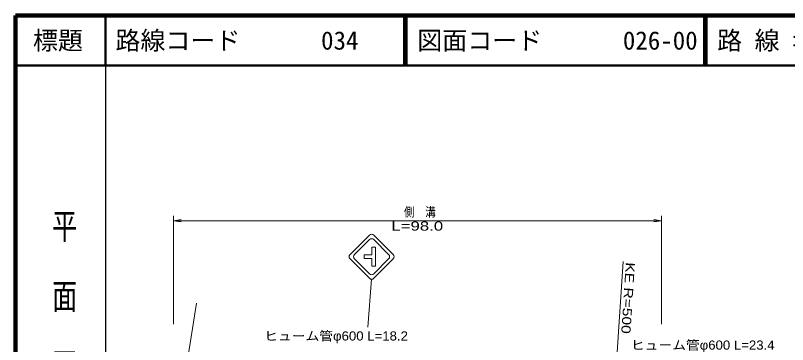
# Model space of a CAD drawing. Units: millimetres, scale not verified. Extents: x 40000 to 680000, y 20000 to 380000.
# Drawn here: x 40000 to 194466, y 314231 to 380000 of the extents above; entities that cross this region are included whole.
import ezdxf
from ezdxf.enums import TextEntityAlignment as Align

# ---------------------------------------------------------------- set-up
doc = ezdxf.new("R2010")
doc.units = ezdxf.units.MM
doc.header["$LTSCALE"] = 1000
for name, color, linetype, lineweight in [('M-BMK-OTRS', 5, 'Continuous', 13), ('M-STR-HTXT', 7, 'Continuous', 13), ('M-STR-STRC', 7, 'Continuous', 13), ('M-TTL', 2, 'Continuous', 140), ('M-TTL-BAND', 7, 'Continuous', 25), ('M-TTL-LINE', 7, 'Continuous', 50)]:
    doc.layers.add(name, color=color, linetype=linetype, lineweight=lineweight)
doc.layers.add('M-TTL-TXT', color=7, linetype='Continuous')
doc.styles.add('@ＭＳ ゴシック', font='')
doc.styles.add('ＭＳ ゴシック', font='')
doc.styles.add('ＭＳ Ｐゴシック', font='')
doc.styles.get('@ＭＳ ゴシック').set_extended_font_data('@MS Gothic')
doc.styles.get('ＭＳ ゴシック').set_extended_font_data('MS Gothic')
doc.styles.get('ＭＳ Ｐゴシック').set_extended_font_data('MS PGothic')

# ---------------------------------------------------------------- blocks, each defined once
blk = doc.blocks.new('open_arrow')
at = {"color": 0, "linetype": 'Continuous', "lineweight": -2}
blk.add_lwpolyline([(7.5, 1.25), (0, 0), (7.5, -1.25)], dxfattribs=at)

msp = doc.modelspace()

# ---------------------------------------------------------------- linework, layer by layer
at = {"layer": 'M-BMK-OTRS'}
msp.add_line((70343, 286108), (76241, 322468), dxfattribs=at)
at = {"layer": 'M-STR-HTXT'}
for p, q in [((71648, 318289), (71648, 339974)), ((169219, 318289), (169219, 339974)), ((71648, 338974), (169219, 338974)), ((157913, 274069), (161573, 330860))]:
    msp.add_line(p, q, dxfattribs=at)
at = {"layer": 'M-STR-STRC'}
for p, q in [((110798, 336087), (106933, 332222)), ((110798, 335196), (107824, 332222)), ((111689, 336087), (115554, 332222)), ((114663, 332222), (111689, 335196)), ((111323, 332129), (111323, 333666)), ((112029, 333666), (111323, 333666)), ((112029, 333666), (112029, 329886)), ((109786, 332129), (111323, 332129)), ((109786, 331423), (109786, 332129)), ((106933, 331331), (110798, 327467)), ((110798, 328358), (107824, 331331)), ((109786, 331423), (111323, 331423)), ((111323, 331423), (111323, 329886)), ((115554, 331331), (111689, 327467)), ((114663, 331331), (111689, 328358)), ((112029, 329886), (111323, 329886)), ((111205, 327283), (110499, 317703))]:
    msp.add_line(p, q, dxfattribs=at)
for centre, start, end in [((111244, 335642), 45, 135), ((111244, 334751), 45, 135.00015), ((107379, 331777), 135, 225), ((108270, 331777), 135.00016, 224.99989), ((114217, 331777), 314.99995, 45), ((115108, 331777), 315, 45), ((111244, 328803), 224.99989, 314.99995), ((111244, 327912), 225, 315)]:
    msp.add_arc(centre, 630, start, end, dxfattribs=at)
at = {"layer": 'M-TTL'}
for p, q in [((40000, 380000), (40000, 20000)), ((680000, 380000), (40000, 380000))]:
    msp.add_line(p, q, dxfattribs=at)
at = {"layer": 'M-TTL-BAND'}
msp.add_line((58000, 370000), (58000, 20000), dxfattribs=at)
at = {"layer": 'M-TTL-LINE'}
for p, q in [((58000, 380000), (58000, 370000)), ((117750, 380000), (117750, 370000)), ((118250, 380000), (118250, 370000)), ((177750, 380000), (177750, 370000)), ((178250, 380000), (178250, 370000)), ((40000, 370000), (680000, 370000))]:
    msp.add_line(p, q, dxfattribs=at)

# ---------------------------------------------------------------- block references
at = {"layer": 'M-STR-HTXT', "xscale": 200, "yscale": 200}
msp.add_blockref('open_arrow', (71648, 338974), dxfattribs=at)
at = {"layer": 'M-STR-HTXT', "xscale": 200, "yscale": 200, "rotation": 180}
msp.add_blockref('open_arrow', (169219, 338974), dxfattribs=at)

# ---------------------------------------------------------------- texts
at = {"layer": 'M-STR-HTXT', "style": 'ＭＳ Ｐゴシック'}
for s, width, p in [('側\u3000溝', 0.85, (120906, 339256)), ('L=98.0', 1.4, (120384, 336447))]:
    msp.add_text(s, height=1833, dxfattribs=dict(at, width=width)).set_placement(p, align=Align.BOTTOM_CENTER)
at = {"layer": 'M-STR-HTXT', "style": 'ＭＳ Ｐゴシック', "width": 1.3}
msp.add_text('KE R=500', height=1833, rotation=266.313, dxfattribs=at).set_placement((161106, 323612), align=Align.BOTTOM_CENTER)
at = {"layer": 'M-STR-HTXT', "style": 'ＭＳ Ｐゴシック', "width": 1.1}
for s, p in [('ヒューム管φ600 L=18.2', (89786, 314482)), ('ヒューム管φ600 L=23.4', (163135, 312655))]:
    msp.add_text(s, height=1833, dxfattribs=at).set_placement(p, align=Align.BOTTOM_LEFT)
at = {"layer": 'M-TTL-BAND', "style": '@ＭＳ ゴシック', "width": 1.4}
msp.add_text('平  面  図', height=3666, rotation=270, dxfattribs=at).set_placement((49777, 306475), align=Align.MIDDLE_RIGHT)
at = {"layer": 'M-TTL-TXT', "style": 'ＭＳ ゴシック'}
msp.add_text('標題', height=3666, dxfattribs=at).set_placement((48500, 375000), align=Align.MIDDLE_CENTER)
for s, p in [('路線コード', (60000, 375000)), ('図面コード', (120380, 375000)), ('路 線 名', (180380, 375000)), ('034', (101142, 375000)), ('026-00', (161521, 375000))]:
    msp.add_text(s, height=3666, dxfattribs=at).set_placement(p, align=Align.MIDDLE_LEFT)

doc.saveas('drawing.dxf')
